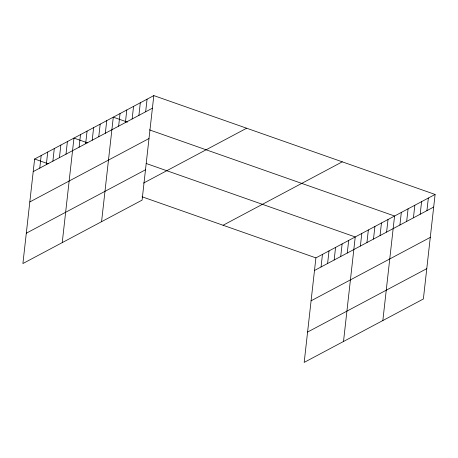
<?xml version="1.0" encoding="UTF-8"?>
<svg xmlns="http://www.w3.org/2000/svg" width="458" height="458" viewBox="0 0 458 458"><rect width="100%" height="100%" fill="white"/><g stroke="black" fill="none" stroke-linecap="round" stroke-linejoin="round"><path stroke-width="0.69" d="M153.819 95.596L34.625 159.018L22.9 263.545L142.094 200.123L153.819 95.596L435.1 194.455L423.375 298.982L304.181 362.404L315.905 257.877L435.1 194.455M39.766 168.126L41.18 155.531M46.321 164.634L47.735 152.045M52.882 161.147L54.29 148.552M59.437 157.661L60.845 145.066M65.992 154.174L67.406 141.579M62.236 242.614L73.961 138.087L87.495 142.844M79.102 147.195L80.516 134.6M85.657 143.709L87.072 131.114M92.213 140.217L93.627 127.627M98.768 136.73L100.182 124.135M105.329 133.244L106.737 120.649M101.573 221.683L113.292 117.162L127.473 122.143M118.633 126.162L120.048 113.567M125.389 122.567L126.803 109.972M132.144 118.971L133.559 106.382M138.9 115.382L140.314 102.787M145.655 111.786L147.07 99.191M321.047 266.985L322.461 254.39M327.602 263.493L329.016 250.898M334.157 260.007L335.571 247.412M340.712 256.52L342.126 243.925M347.267 253.028L348.681 240.439M343.511 341.473L355.236 236.946L146.154 163.466M360.383 246.055L361.791 233.46M366.938 242.568L368.352 229.973M373.493 239.076L374.907 226.487M380.048 235.589L381.462 222.994M386.604 232.103L388.018 219.508M382.848 320.543L394.573 216.021L149.394 129.849M399.914 225.021L401.328 212.426M406.67 221.426L408.084 208.831M413.425 217.831L414.839 205.241M420.181 214.241L421.589 201.646M426.93 210.646L428.345 198.051M33.211 171.613L152.411 108.191M29.81 201.949L149.005 138.528M26.301 233.208L145.501 169.786M143.537 183.08L246.644 128.223M223.08 225.256L342.281 161.834M314.491 270.472L433.686 207.05M311.085 300.809L430.285 237.387M307.581 332.067L426.776 268.646M34.625 159.018L48.159 163.775M142.054 196.78L315.905 257.877"/></g></svg>
